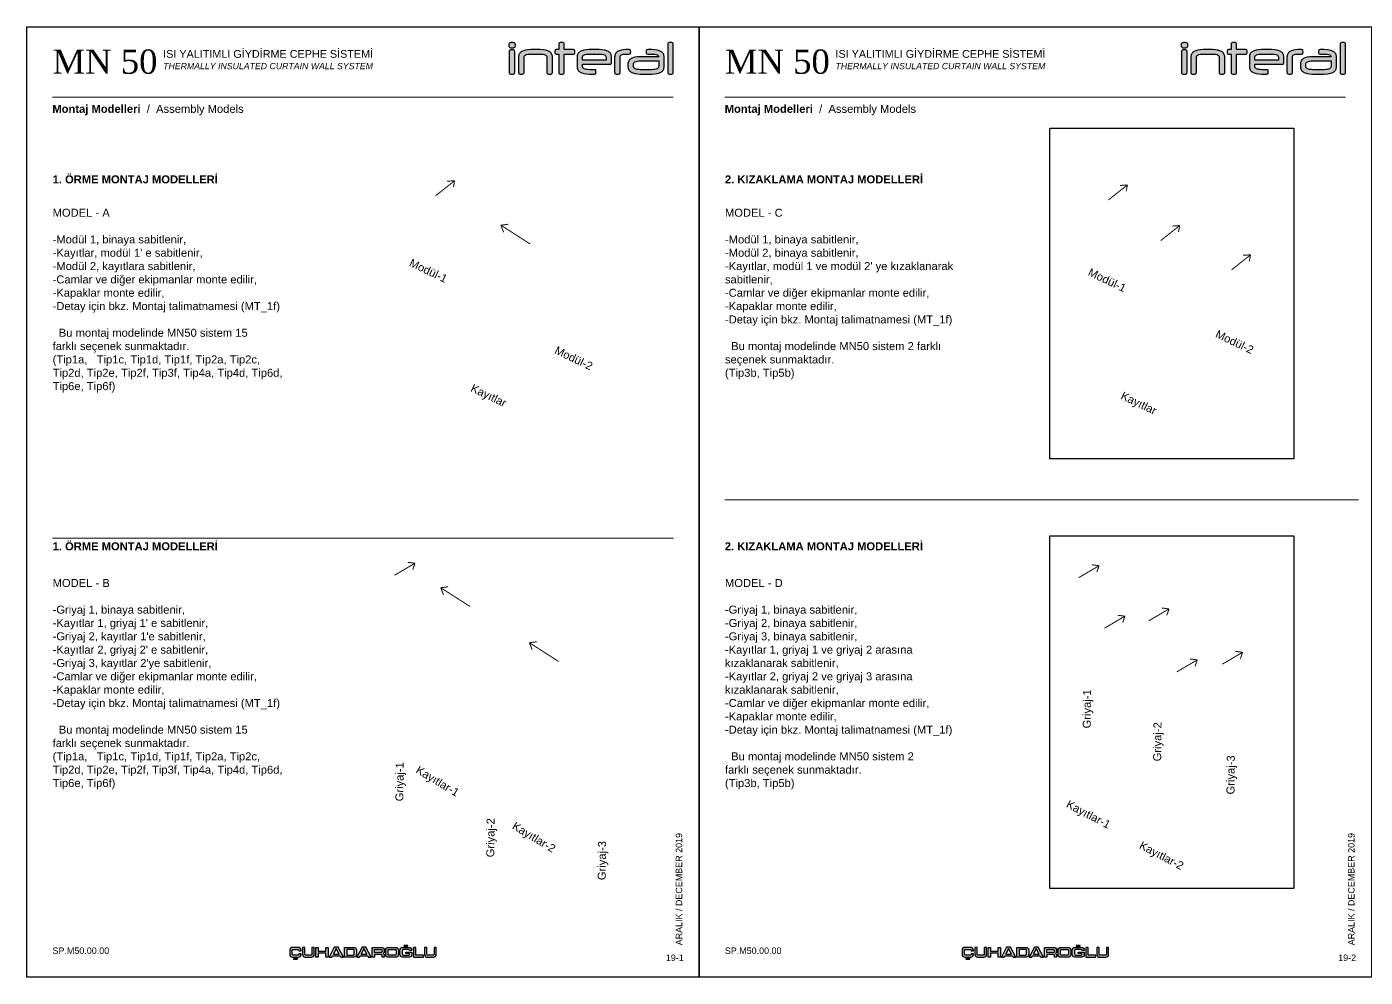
# Model space of a CAD drawing. Header units: millimetres. Extents: x 11916 to 12756, y 2720 to 3017.
# Drawn here: x 11916 to 12334, y 2720.1 to 3017.1 of the extents above; entities that cross this region are included whole.
import ezdxf

# ---------------------------------------------------------------- set-up
doc = ezdxf.new("R2010")
doc.units = ezdxf.units.MM
for name, color, linetype in [('ANTET', 7, 'Continuous'), ('PROFIL', 7, 'Continuous'), ('yazı_numara_k', 11, 'Continuous')]:
    doc.layers.add(name, color=color, linetype=linetype)

# ---------------------------------------------------------------- blocks, each defined once
blk = doc.blocks.new('İnteral Logo - 2D')
at = {"layer": 'PROFIL', "ltscale": 10}
h = blk.add_hatch(color=7, dxfattribs=at)
h.paths.add_polyline_path([(2732.47, 1117.8), (2732.47, 1124.16), (2732.45, 1124.34), (2732.41, 1124.48), (2732.35, 1124.6), (2732.25, 1124.67), (2731.98, 1124.76), (2731.61, 1124.79), (2731.23, 1124.76), (2730.97, 1124.67), (2730.87, 1124.6), (2730.81, 1124.48), (2730.77, 1124.34), (2730.76, 1124.16), (2730.76, 1117.8), (2730.77, 1117.62), (2730.81, 1117.48), (2730.87, 1117.36), (2730.97, 1117.29), (2731.23, 1117.2), (2731.61, 1117.17), (2731.98, 1117.2), (2732.25, 1117.29), (2732.35, 1117.36), (2732.41, 1117.48), (2732.45, 1117.62)])
h.paths.add_polyline_path([(2732.72, 1126.21), (2732.71, 1126.41), (2732.66, 1126.58), (2732.58, 1126.73), (2732.47, 1126.84), (2732.33, 1126.93), (2732.15, 1127), (2731.92, 1127.03), (2731.66, 1127.05), (2731.4, 1127.03), (2731.17, 1127), (2730.99, 1126.93), (2730.84, 1126.84), (2730.73, 1126.73), (2730.66, 1126.58), (2730.61, 1126.41), (2730.59, 1126.21), (2730.61, 1126.01), (2730.66, 1125.84), (2730.73, 1125.69), (2730.84, 1125.58), (2730.99, 1125.49), (2731.17, 1125.42), (2731.4, 1125.39), (2731.66, 1125.37), (2731.92, 1125.39), (2732.15, 1125.42), (2732.33, 1125.49), (2732.47, 1125.58), (2732.58, 1125.69), (2732.66, 1125.84), (2732.71, 1126.01)])
for points in [[(2743.86, 1123.73), (2743.7, 1123.92), (2743.51, 1124.09), (2743.28, 1124.25), (2743.03, 1124.39), (2742.75, 1124.51), (2742.09, 1124.69), (2741.32, 1124.8), (2740.42, 1124.84), (2737.48, 1124.84), (2736.59, 1124.8), (2735.81, 1124.69), (2735.16, 1124.51), (2734.87, 1124.39), (2734.62, 1124.25), (2734.4, 1124.09), (2734.2, 1123.92), (2734.04, 1123.73), (2733.91, 1123.52), (2733.8, 1123.29), (2733.73, 1123.04), (2733.68, 1122.77), (2733.67, 1122.49), (2733.67, 1117.8), (2733.68, 1117.62), (2733.72, 1117.48), (2733.79, 1117.36), (2733.88, 1117.29), (2734.14, 1117.2), (2734.52, 1117.17), (2734.89, 1117.2), (2735.16, 1117.29), (2735.26, 1117.36), (2735.33, 1117.48), (2735.37, 1117.62), (2735.38, 1117.8), (2735.38, 1122.74), (2735.76, 1123.13), (2736.33, 1123.38), (2737.01, 1123.46), (2737.54, 1123.47), (2740.74, 1123.47), (2741.57, 1123.38), (2742.29, 1123.07), (2742.52, 1122.63), (2742.52, 1117.8), (2742.54, 1117.62), (2742.58, 1117.48), (2742.64, 1117.36), (2742.73, 1117.29), (2743, 1117.2), (2743.37, 1117.17), (2743.75, 1117.2), (2744.02, 1117.29), (2744.11, 1117.36), (2744.18, 1117.48), (2744.22, 1117.62), (2744.24, 1117.8), (2744.24, 1122.49), (2744.22, 1122.77), (2744.18, 1123.04), (2744.1, 1123.29), (2744, 1123.52)], [(2751.25, 1123.85), (2751.27, 1124.15), (2751.25, 1124.44), (2751.18, 1124.66), (2751.13, 1124.74), (2751.04, 1124.79), (2750.79, 1124.84), (2747.94, 1124.84), (2747.94, 1126.41), (2747.93, 1126.59), (2747.89, 1126.74), (2747.82, 1126.85), (2747.73, 1126.92), (2747.46, 1127.02), (2747.08, 1127.05), (2746.7, 1127.02), (2746.44, 1126.92), (2746.35, 1126.85), (2746.28, 1126.74), (2746.24, 1126.59), (2746.23, 1126.41), (2746.23, 1124.84), (2745.46, 1124.84), (2745.21, 1124.79), (2745.12, 1124.74), (2745.06, 1124.66), (2745, 1124.44), (2744.98, 1124.15), (2745, 1123.85), (2745.06, 1123.64), (2745.12, 1123.57), (2745.21, 1123.52), (2745.46, 1123.47), (2746.23, 1123.47), (2746.23, 1117.8), (2746.24, 1117.62), (2746.28, 1117.48), (2746.35, 1117.36), (2746.44, 1117.29), (2746.7, 1117.2), (2747.08, 1117.17), (2747.46, 1117.2), (2747.73, 1117.29), (2747.82, 1117.36), (2747.89, 1117.48), (2747.93, 1117.62), (2747.94, 1117.8), (2747.94, 1123.47), (2750.79, 1123.47), (2751.04, 1123.52), (2751.13, 1123.57), (2751.18, 1123.64)], [(2768.61, 1123.64), (2768.68, 1123.85), (2768.7, 1124.15), (2768.68, 1124.44), (2768.61, 1124.66), (2768.55, 1124.74), (2768.47, 1124.79), (2768.21, 1124.84), (2767.16, 1124.84), (2766.36, 1124.8), (2765.67, 1124.69), (2765.07, 1124.51), (2764.81, 1124.39), (2764.57, 1124.26), (2764.36, 1124.1), (2764.18, 1123.93), (2764.02, 1123.74), (2763.9, 1123.53), (2763.8, 1123.3), (2763.73, 1123.05), (2763.69, 1122.79), (2763.67, 1122.5), (2763.67, 1117.8), (2763.69, 1117.62), (2763.72, 1117.48), (2763.79, 1117.36), (2763.88, 1117.29), (2764.15, 1117.2), (2764.52, 1117.17), (2764.9, 1117.2), (2765.17, 1117.29), (2765.26, 1117.36), (2765.33, 1117.48), (2765.37, 1117.62), (2765.38, 1117.8), (2765.38, 1122.78), (2765.67, 1123.17), (2766.13, 1123.39), (2766.7, 1123.46), (2767.16, 1123.47), (2768.21, 1123.47), (2768.47, 1123.52), (2768.55, 1123.57)]]:
    blk.add_hatch(color=7, dxfattribs=at).paths.add_polyline_path(points)
h = blk.add_hatch(color=7, dxfattribs=at)
h.paths.add_polyline_path([(2758.87, 1124.84), (2755.76, 1124.84), (2754.87, 1124.8), (2754.09, 1124.69), (2753.44, 1124.51), (2753.15, 1124.39), (2752.9, 1124.25), (2752.68, 1124.09), (2752.48, 1123.92), (2752.32, 1123.73), (2752.18, 1123.52), (2752.08, 1123.29), (2752.01, 1123.04), (2751.96, 1122.77), (2751.95, 1122.49), (2751.95, 1119.56), (2751.96, 1119.28), (2752.01, 1119.02), (2752.08, 1118.77), (2752.18, 1118.54), (2752.32, 1118.33), (2752.48, 1118.14), (2752.68, 1117.96), (2752.9, 1117.81), (2753.15, 1117.67), (2753.44, 1117.55), (2754.09, 1117.37), (2754.87, 1117.26), (2755.76, 1117.22), (2757.36, 1117.22), (2757.62, 1117.26), (2757.7, 1117.32), (2757.76, 1117.39), (2757.83, 1117.61), (2757.85, 1117.91), (2757.83, 1118.2), (2757.76, 1118.41), (2757.7, 1118.49), (2757.62, 1118.54), (2757.36, 1118.58), (2755.44, 1118.58), (2754.61, 1118.68), (2753.89, 1118.99), (2753.66, 1119.43), (2753.66, 1120.25), (2761.88, 1120.25), (2762.3, 1120.29), (2762.44, 1120.34), (2762.54, 1120.4), (2762.61, 1120.49), (2762.65, 1120.61), (2762.69, 1120.94), (2762.69, 1122.49), (2762.67, 1122.78), (2762.63, 1123.04), (2762.56, 1123.29), (2762.46, 1123.52), (2762.34, 1123.74), (2762.18, 1123.93), (2762, 1124.1), (2761.79, 1124.26), (2761.55, 1124.39), (2761.27, 1124.51), (2760.61, 1124.69), (2759.81, 1124.8)])
h.paths.add_polyline_path([(2760.98, 1121.59), (2760.98, 1122.49), (2760.95, 1122.71), (2760.85, 1122.91), (2760.69, 1123.08), (2760.47, 1123.22), (2760.18, 1123.33), (2759.81, 1123.41), (2759.35, 1123.46), (2758.82, 1123.47), (2755.81, 1123.47), (2755.29, 1123.46), (2754.84, 1123.4), (2754.46, 1123.31), (2754.17, 1123.19), (2753.95, 1123.04), (2753.79, 1122.87), (2753.69, 1122.69), (2753.66, 1122.49), (2753.66, 1121.59)], flags=16)
at = {"layer": 'PROFIL', "ltscale": 10, "true_color": 0xfed100}
h = blk.add_hatch(color=40, dxfattribs=at)
h.paths.add_polyline_path([(2779.15, 1119.56), (2779.15, 1122.49), (2779.13, 1122.77), (2779.09, 1123.04), (2779.01, 1123.29), (2778.91, 1123.52), (2778.78, 1123.73), (2778.61, 1123.92), (2778.42, 1124.09), (2778.19, 1124.25), (2777.94, 1124.39), (2777.66, 1124.51), (2777, 1124.69), (2776.23, 1124.8), (2775.33, 1124.84), (2774.01, 1124.84), (2773.76, 1124.79), (2773.67, 1124.74), (2773.61, 1124.67), (2773.54, 1124.45), (2773.51, 1124.15), (2773.54, 1123.85), (2773.61, 1123.64), (2773.67, 1123.57), (2773.76, 1123.52), (2774.01, 1123.47), (2775.66, 1123.47), (2776.49, 1123.4), (2777.21, 1123.16), (2777.52, 1122.62), (2771.67, 1122.62), (2770.77, 1122.59), (2770, 1122.48), (2769.34, 1122.29), (2769.06, 1122.18), (2768.81, 1122.04), (2768.58, 1121.88), (2768.39, 1121.71), (2768.22, 1121.52), (2768.09, 1121.31), (2767.99, 1121.08), (2767.91, 1120.83), (2767.87, 1120.56), (2767.85, 1120.28), (2767.85, 1119.56), (2767.87, 1119.28), (2767.91, 1119.02), (2767.99, 1118.77), (2768.09, 1118.54), (2768.22, 1118.33), (2768.39, 1118.14), (2768.58, 1117.96), (2768.81, 1117.81), (2769.06, 1117.67), (2769.34, 1117.55), (2770, 1117.37), (2770.77, 1117.26), (2771.67, 1117.22), (2775.33, 1117.22), (2776.23, 1117.26), (2777, 1117.37), (2777.66, 1117.55), (2777.94, 1117.67), (2778.19, 1117.81), (2778.42, 1117.96), (2778.61, 1118.14), (2778.78, 1118.33), (2778.91, 1118.54), (2779.01, 1118.77), (2779.09, 1119.02), (2779.13, 1119.28)])
h.paths.add_polyline_path([(2777.44, 1119.32), (2777.06, 1118.93), (2776.48, 1118.68), (2775.81, 1118.6), (2775.28, 1118.58), (2771.34, 1118.58), (2770.52, 1118.68), (2769.8, 1118.99), (2769.56, 1119.43), (2769.56, 1120.58), (2769.94, 1120.98), (2770.52, 1121.22), (2771.19, 1121.3), (2771.72, 1121.32), (2777.44, 1121.32)], flags=16)
blk.add_hatch(color=40, dxfattribs=at).paths.add_polyline_path([(2781.99, 1126.41), (2781.98, 1126.59), (2781.94, 1126.74), (2781.87, 1126.85), (2781.78, 1126.92), (2781.51, 1127.02), (2781.13, 1127.05), (2780.75, 1127.02), (2780.49, 1126.92), (2780.4, 1126.85), (2780.33, 1126.74), (2780.29, 1126.59), (2780.28, 1126.41), (2780.28, 1117.8), (2780.29, 1117.62), (2780.33, 1117.48), (2780.4, 1117.36), (2780.49, 1117.29), (2780.75, 1117.2), (2781.13, 1117.17), (2781.51, 1117.2), (2781.78, 1117.29), (2781.87, 1117.36), (2781.94, 1117.48), (2781.98, 1117.62), (2781.99, 1117.8)])
at = {"layer": 'PROFIL', "color": 7, "ltscale": 10}
for points in [[(2732.72, 1126.21), (2732.71, 1126.41), (2732.66, 1126.58), (2732.58, 1126.73), (2732.47, 1126.84), (2732.33, 1126.93), (2732.15, 1127), (2731.92, 1127.03), (2731.66, 1127.05), (2731.4, 1127.03), (2731.17, 1127), (2730.99, 1126.93), (2730.84, 1126.84), (2730.73, 1126.73), (2730.66, 1126.58), (2730.61, 1126.41), (2730.59, 1126.21), (2730.61, 1126.01), (2730.66, 1125.84), (2730.73, 1125.69), (2730.84, 1125.58), (2730.99, 1125.49), (2731.17, 1125.42), (2731.4, 1125.39), (2731.66, 1125.37), (2731.92, 1125.39), (2732.15, 1125.42), (2732.33, 1125.49), (2732.47, 1125.58), (2732.58, 1125.69), (2732.66, 1125.84), (2732.71, 1126.01)], [(2732.47, 1117.8), (2732.47, 1124.16), (2732.45, 1124.34), (2732.41, 1124.48), (2732.35, 1124.6), (2732.25, 1124.67), (2731.98, 1124.76), (2731.61, 1124.79), (2731.23, 1124.76), (2730.97, 1124.67), (2730.87, 1124.6), (2730.81, 1124.48), (2730.77, 1124.34), (2730.76, 1124.16), (2730.76, 1117.8), (2730.77, 1117.62), (2730.81, 1117.48), (2730.87, 1117.36), (2730.97, 1117.29), (2731.23, 1117.2), (2731.61, 1117.17), (2731.98, 1117.2), (2732.25, 1117.29), (2732.35, 1117.36), (2732.41, 1117.48), (2732.45, 1117.62)], [(2743.86, 1123.73), (2743.7, 1123.92), (2743.51, 1124.09), (2743.28, 1124.25), (2743.03, 1124.39), (2742.75, 1124.51), (2742.09, 1124.69), (2741.32, 1124.8), (2740.42, 1124.84), (2737.48, 1124.84), (2736.59, 1124.8), (2735.81, 1124.69), (2735.16, 1124.51), (2734.87, 1124.39), (2734.62, 1124.25), (2734.4, 1124.09), (2734.2, 1123.92), (2734.04, 1123.73), (2733.91, 1123.52), (2733.8, 1123.29), (2733.73, 1123.04), (2733.68, 1122.77), (2733.67, 1122.49), (2733.67, 1117.8), (2733.68, 1117.62), (2733.72, 1117.48), (2733.79, 1117.36), (2733.88, 1117.29), (2734.14, 1117.2), (2734.52, 1117.17), (2734.89, 1117.2), (2735.16, 1117.29), (2735.26, 1117.36), (2735.33, 1117.48), (2735.37, 1117.62), (2735.38, 1117.8), (2735.38, 1122.49), (2735.41, 1122.69), (2735.51, 1122.87), (2735.67, 1123.04), (2735.89, 1123.19), (2736.19, 1123.31), (2736.56, 1123.4), (2737.01, 1123.46), (2737.54, 1123.47), (2740.37, 1123.47), (2740.89, 1123.46), (2741.34, 1123.4), (2741.72, 1123.31), (2742.01, 1123.19), (2742.24, 1123.04), (2742.4, 1122.87), (2742.49, 1122.69), (2742.52, 1122.49), (2742.52, 1117.8), (2742.54, 1117.62), (2742.58, 1117.48), (2742.64, 1117.36), (2742.73, 1117.29), (2743, 1117.2), (2743.37, 1117.17), (2743.75, 1117.2), (2744.02, 1117.29), (2744.11, 1117.36), (2744.18, 1117.48), (2744.22, 1117.62), (2744.24, 1117.8), (2744.24, 1122.49), (2744.22, 1122.77), (2744.18, 1123.04), (2744.1, 1123.29), (2744, 1123.52)], [(2751.25, 1123.85), (2751.27, 1124.15), (2751.25, 1124.44), (2751.18, 1124.66), (2751.13, 1124.74), (2751.04, 1124.79), (2750.79, 1124.84), (2747.94, 1124.84), (2747.94, 1126.41), (2747.93, 1126.59), (2747.89, 1126.74), (2747.82, 1126.85), (2747.73, 1126.92), (2747.46, 1127.02), (2747.08, 1127.05), (2746.7, 1127.02), (2746.44, 1126.92), (2746.35, 1126.85), (2746.28, 1126.74), (2746.24, 1126.59), (2746.23, 1126.41), (2746.23, 1124.84), (2745.46, 1124.84), (2745.21, 1124.79), (2745.12, 1124.74), (2745.06, 1124.66), (2745, 1124.44), (2744.98, 1124.15), (2745, 1123.85), (2745.06, 1123.64), (2745.12, 1123.57), (2745.21, 1123.52), (2745.46, 1123.47), (2746.23, 1123.47), (2746.23, 1117.8), (2746.24, 1117.62), (2746.28, 1117.48), (2746.35, 1117.36), (2746.44, 1117.29), (2746.7, 1117.2), (2747.08, 1117.17), (2747.46, 1117.2), (2747.73, 1117.29), (2747.82, 1117.36), (2747.89, 1117.48), (2747.93, 1117.62), (2747.94, 1117.8), (2747.94, 1123.47), (2750.79, 1123.47), (2751.04, 1123.52), (2751.13, 1123.57), (2751.18, 1123.64)], [(2762, 1124.1), (2761.79, 1124.26), (2761.55, 1124.39), (2761.27, 1124.51), (2760.61, 1124.69), (2759.81, 1124.8), (2758.87, 1124.84), (2755.76, 1124.84), (2754.87, 1124.8), (2754.09, 1124.69), (2753.44, 1124.51), (2753.15, 1124.39), (2752.9, 1124.25), (2752.68, 1124.09), (2752.48, 1123.92), (2752.32, 1123.73), (2752.18, 1123.52), (2752.08, 1123.29), (2752.01, 1123.04), (2751.96, 1122.77), (2751.95, 1122.49), (2751.95, 1119.56), (2751.96, 1119.28), (2752.01, 1119.02), (2752.08, 1118.77), (2752.18, 1118.54), (2752.32, 1118.33), (2752.48, 1118.14), (2752.68, 1117.96), (2752.9, 1117.81), (2753.15, 1117.67), (2753.44, 1117.55), (2754.09, 1117.37), (2754.87, 1117.26), (2755.76, 1117.22), (2757.36, 1117.22), (2757.62, 1117.26), (2757.7, 1117.32), (2757.76, 1117.39), (2757.83, 1117.61), (2757.85, 1117.91), (2757.83, 1118.2), (2757.76, 1118.41), (2757.7, 1118.49), (2757.62, 1118.54), (2757.36, 1118.58), (2755.81, 1118.58), (2755.29, 1118.6), (2754.84, 1118.65), (2754.46, 1118.74), (2754.17, 1118.87), (2753.95, 1119.02), (2753.79, 1119.19), (2753.69, 1119.37), (2753.66, 1119.56), (2753.66, 1120.25), (2761.88, 1120.25), (2762.3, 1120.29), (2762.44, 1120.34), (2762.54, 1120.4), (2762.61, 1120.49), (2762.65, 1120.61), (2762.69, 1120.94), (2762.69, 1122.49), (2762.67, 1122.78), (2762.63, 1123.04), (2762.56, 1123.29), (2762.46, 1123.52), (2762.34, 1123.74), (2762.18, 1123.93)], [(2768.68, 1123.85), (2768.7, 1124.15), (2768.68, 1124.44), (2768.61, 1124.66), (2768.55, 1124.74), (2768.47, 1124.79), (2768.21, 1124.84), (2767.16, 1124.84), (2766.36, 1124.8), (2765.67, 1124.69), (2765.07, 1124.51), (2764.81, 1124.39), (2764.57, 1124.26), (2764.36, 1124.1), (2764.18, 1123.93), (2764.02, 1123.74), (2763.9, 1123.53), (2763.8, 1123.3), (2763.73, 1123.05), (2763.69, 1122.79), (2763.67, 1122.5), (2763.67, 1117.8), (2763.69, 1117.62), (2763.72, 1117.48), (2763.79, 1117.36), (2763.88, 1117.29), (2764.15, 1117.2), (2764.52, 1117.17), (2764.9, 1117.2), (2765.17, 1117.29), (2765.26, 1117.36), (2765.33, 1117.48), (2765.37, 1117.62), (2765.38, 1117.8), (2765.38, 1122.5), (2765.41, 1122.72), (2765.48, 1122.91), (2765.6, 1123.08), (2765.78, 1123.22), (2766.01, 1123.33), (2766.32, 1123.41), (2766.7, 1123.46), (2767.16, 1123.47), (2768.21, 1123.47), (2768.47, 1123.52), (2768.55, 1123.57), (2768.61, 1123.64)], [(2753.66, 1121.59), (2753.66, 1122.49), (2753.69, 1122.69), (2753.79, 1122.87), (2753.95, 1123.04), (2754.17, 1123.19), (2754.46, 1123.31), (2754.84, 1123.4), (2755.29, 1123.46), (2755.81, 1123.47), (2758.82, 1123.47), (2759.35, 1123.46), (2759.81, 1123.41), (2760.18, 1123.33), (2760.47, 1123.22), (2760.69, 1123.08), (2760.85, 1122.91), (2760.95, 1122.71), (2760.98, 1122.49), (2760.98, 1121.59)]]:
    blk.add_lwpolyline(points, close=True, dxfattribs=at)
at = {"layer": 'PROFIL', "color": 40, "ltscale": 10, "true_color": 0xfed100}
for points in [[(2779.15, 1119.56), (2779.15, 1122.49), (2779.13, 1122.77), (2779.09, 1123.04), (2779.01, 1123.29), (2778.91, 1123.52), (2778.78, 1123.73), (2778.61, 1123.92), (2778.42, 1124.09), (2778.19, 1124.25), (2777.94, 1124.39), (2777.66, 1124.51), (2777, 1124.69), (2776.23, 1124.8), (2775.33, 1124.84), (2774.01, 1124.84), (2773.76, 1124.79), (2773.67, 1124.74), (2773.61, 1124.67), (2773.54, 1124.45), (2773.51, 1124.15), (2773.54, 1123.85), (2773.61, 1123.64), (2773.67, 1123.57), (2773.76, 1123.52), (2774.01, 1123.47), (2775.28, 1123.47), (2775.81, 1123.46), (2776.27, 1123.42), (2776.64, 1123.35), (2776.93, 1123.25), (2777.15, 1123.13), (2777.31, 1122.99), (2777.4, 1122.82), (2777.44, 1122.64), (2777.44, 1122.62), (2771.67, 1122.62), (2770.77, 1122.59), (2770, 1122.48), (2769.34, 1122.29), (2769.06, 1122.18), (2768.81, 1122.04), (2768.58, 1121.88), (2768.39, 1121.71), (2768.22, 1121.52), (2768.09, 1121.31), (2767.99, 1121.08), (2767.91, 1120.83), (2767.87, 1120.56), (2767.85, 1120.28), (2767.85, 1119.56), (2767.87, 1119.28), (2767.91, 1119.02), (2767.99, 1118.77), (2768.09, 1118.54), (2768.22, 1118.33), (2768.39, 1118.14), (2768.58, 1117.96), (2768.81, 1117.81), (2769.06, 1117.67), (2769.34, 1117.55), (2770, 1117.37), (2770.77, 1117.26), (2771.67, 1117.22), (2775.33, 1117.22), (2776.23, 1117.26), (2777, 1117.37), (2777.66, 1117.55), (2777.94, 1117.67), (2778.19, 1117.81), (2778.42, 1117.96), (2778.61, 1118.14), (2778.78, 1118.33), (2778.91, 1118.54), (2779.01, 1118.77), (2779.09, 1119.02), (2779.13, 1119.28)], [(2781.99, 1117.8), (2781.99, 1126.41), (2781.98, 1126.59), (2781.94, 1126.74), (2781.87, 1126.85), (2781.78, 1126.92), (2781.51, 1127.02), (2781.13, 1127.05), (2780.75, 1127.02), (2780.49, 1126.92), (2780.4, 1126.85), (2780.33, 1126.74), (2780.29, 1126.59), (2780.28, 1126.41), (2780.28, 1117.8), (2780.29, 1117.62), (2780.33, 1117.48), (2780.4, 1117.36), (2780.49, 1117.29), (2780.75, 1117.2), (2781.13, 1117.17), (2781.51, 1117.2), (2781.78, 1117.29), (2781.87, 1117.36), (2781.94, 1117.48), (2781.98, 1117.62)], [(2769.56, 1119.56), (2769.56, 1120.33), (2769.6, 1120.53), (2769.69, 1120.72), (2769.85, 1120.88), (2770.08, 1121.03), (2770.37, 1121.16), (2770.74, 1121.25), (2771.19, 1121.3), (2771.72, 1121.32), (2777.44, 1121.32), (2777.44, 1119.56), (2777.4, 1119.37), (2777.31, 1119.19), (2777.15, 1119.02), (2776.92, 1118.87), (2776.63, 1118.74), (2776.26, 1118.65), (2775.81, 1118.6), (2775.28, 1118.58), (2771.72, 1118.58), (2771.19, 1118.6), (2770.74, 1118.65), (2770.37, 1118.74), (2770.08, 1118.87), (2769.85, 1119.02), (2769.69, 1119.19), (2769.6, 1119.37)]]:
    blk.add_lwpolyline(points, close=True, dxfattribs=at)
blk = doc.blocks.new('ÇUHADAROĞLU')
at = {"layer": 'ANTET'}
h = blk.add_hatch(color=7, dxfattribs=at)
h.paths.add_polyline_path([(159.1, 19.64, -0.414214), (159.42, 19.96), (160.84, 19.96, -0.414214), (161.16, 19.64), (161.16, 19.54), (161.9, 19.54), (161.9, 19.73, 0.414214), (161.05, 20.59), (159.21, 20.59, 0.414214), (158.36, 19.73), (158.36, 18.36, 0.414214), (159.21, 17.51), (161.05, 17.51, 0.414214), (161.9, 18.36), (161.9, 18.55), (161.16, 18.55), (161.16, 18.46, -0.414214), (160.84, 18.13), (159.42, 18.13, -0.414214), (159.1, 18.46)])
h.paths.add_polyline_path([(159.48, 17.12), (159.48, 16.9), (160.78, 16.9), (160.78, 17.12)])
h.paths.add_polyline_path([(165.15, 17.51, 0.414214), (166, 18.36), (166, 20.59), (165.29, 20.59), (165.29, 18.39, -0.414214), (165.03, 18.13), (163.32, 18.13, -0.414214), (163.06, 18.39), (163.06, 20.59), (162.35, 20.59), (162.35, 18.36, 0.414214), (163.2, 17.51)])
h.paths.add_polyline_path([(167.19, 18.73), (169.58, 18.73), (169.58, 17.51), (170.32, 17.51), (170.32, 20.59), (169.58, 20.59), (169.58, 19.36), (167.19, 19.36), (167.19, 20.59), (166.45, 20.59), (166.45, 17.51), (167.19, 17.51)])
h.paths.add_polyline_path([(170.66, 17.51), (171.46, 17.51), (171.69, 17.95), (174.05, 17.95), (174.29, 17.51), (175.09, 17.51), (173.48, 20.6), (172.27, 20.6)])
h.paths.add_polyline_path([(171.97, 18.49), (172.87, 20.23), (173.78, 18.49)], flags=16)
h.paths.add_polyline_path([(175.43, 17.51), (178.34, 17.51, 0.414214), (179.19, 18.36), (179.19, 19.73, 0.414214), (178.34, 20.59), (175.43, 20.59)])
h.paths.add_polyline_path([(176.14, 19.96), (178.15, 19.96, -0.414214), (178.47, 19.64), (178.47, 18.46, -0.414214), (178.15, 18.13), (176.14, 18.13)], flags=16)
h.paths.add_polyline_path([(180.34, 17.95), (182.7, 17.95), (182.94, 17.51), (183.74, 17.51), (182.13, 20.6), (180.92, 20.6), (179.31, 17.51), (180.11, 17.51)])
h.paths.add_polyline_path([(180.62, 18.49), (181.52, 20.23), (182.43, 18.49)], flags=16)
h.paths.add_polyline_path([(184.84, 18.34), (186.84, 18.34, -0.414214), (187.17, 18.02), (187.17, 17.51), (187.88, 17.51), (187.88, 18.21, 0.203358), (187.78, 18.44, 0.098259), (187.5, 18.62), (187.5, 18.7, 0.058399), (187.74, 18.83, 0.246853), (187.88, 19.09), (187.88, 19.73, 0.414214), (187.03, 20.59), (184.13, 20.59), (184.13, 17.51), (184.84, 17.51)])
h.paths.add_polyline_path([(184.84, 18.99), (184.84, 19.96), (186.82, 19.96, -0.414214), (187.17, 19.61), (187.17, 19.31, -0.414214), (186.84, 18.99)], flags=16)
h.paths.add_polyline_path([(191.45, 17.51, 0.414214), (192.31, 18.36), (192.31, 19.73, 0.414214), (191.45, 20.59), (189.19, 20.59, 0.414214), (188.33, 19.73), (188.33, 18.36, 0.414214), (189.19, 17.51)])
h.paths.add_polyline_path([(189.37, 18.13, -0.414214), (189.05, 18.46), (189.05, 19.64, -0.414214), (189.37, 19.96), (191.27, 19.96, -0.414214), (191.59, 19.64), (191.59, 18.46, -0.414214), (191.27, 18.13)], flags=16)
h.paths.add_polyline_path([(193.61, 17.51), (195.66, 17.51, 0.414214), (196.51, 18.36), (196.51, 19.11), (194.59, 19.11), (194.59, 18.7), (195.78, 18.7), (195.78, 18.54, -0.414214), (195.37, 18.13), (193.9, 18.13, -0.414214), (193.49, 18.54), (193.49, 19.55, -0.414214), (193.9, 19.96), (195.37, 19.96, -0.407741), (195.78, 19.56), (196.51, 19.56), (196.51, 19.73, 0.414214), (195.66, 20.59), (193.61, 20.59, 0.414214), (192.76, 19.73), (192.76, 18.36, 0.414214)])
h.paths.add_polyline_path([(195.28, 20.97), (195.28, 21.19), (193.99, 21.19), (193.99, 20.97)])
h.paths.add_polyline_path([(200.14, 17.51), (200.14, 18.13), (197.76, 18.13), (197.76, 20.59), (196.97, 20.59), (196.97, 17.51)])
h.paths.add_polyline_path([(201.2, 18.39), (201.2, 20.59), (200.48, 20.59), (200.48, 18.36, 0.414214), (201.34, 17.51), (203.28, 17.51, 0.414214), (204.13, 18.36), (204.13, 20.59), (203.42, 20.59), (203.42, 18.39, -0.414214), (203.16, 18.13), (201.46, 18.13, -0.414214)])
h = blk.add_hatch(color=7, dxfattribs=at)
h.paths.add_polyline_path([(159.1, 19.64, -0.414214), (159.42, 19.96), (160.84, 19.96, -0.414214), (161.16, 19.64), (161.16, 19.54), (161.9, 19.54), (161.9, 19.73, 0.414214), (161.05, 20.59), (159.21, 20.59, 0.414214), (158.36, 19.73), (158.36, 18.36, 0.414214), (159.21, 17.51), (161.05, 17.51, 0.414214), (161.9, 18.36), (161.9, 18.55), (161.16, 18.55), (161.16, 18.46, -0.414214), (160.84, 18.13), (159.42, 18.13, -0.414214), (159.1, 18.46)])
h.paths.add_polyline_path([(159.48, 17.12), (159.48, 16.9), (160.78, 16.9), (160.78, 17.12)])
h.paths.add_polyline_path([(165.15, 17.51, 0.414214), (166, 18.36), (166, 20.59), (165.29, 20.59), (165.29, 18.39, -0.414214), (165.03, 18.13), (163.32, 18.13, -0.414214), (163.06, 18.39), (163.06, 20.59), (162.35, 20.59), (162.35, 18.36, 0.414214), (163.2, 17.51)])
h.paths.add_polyline_path([(167.19, 18.73), (169.58, 18.73), (169.58, 17.51), (170.32, 17.51), (170.32, 20.59), (169.58, 20.59), (169.58, 19.36), (167.19, 19.36), (167.19, 20.59), (166.45, 20.59), (166.45, 17.51), (167.19, 17.51)])
h.paths.add_polyline_path([(170.66, 17.51), (171.46, 17.51), (171.69, 17.95), (174.05, 17.95), (174.29, 17.51), (175.09, 17.51), (173.48, 20.6), (172.27, 20.6)])
h.paths.add_polyline_path([(171.97, 18.49), (172.87, 20.23), (173.78, 18.49)], flags=16)
h.paths.add_polyline_path([(175.43, 17.51), (178.34, 17.51, 0.414214), (179.19, 18.36), (179.19, 19.73, 0.414214), (178.34, 20.59), (175.43, 20.59)])
h.paths.add_polyline_path([(176.14, 19.96), (178.15, 19.96, -0.414214), (178.47, 19.64), (178.47, 18.46, -0.414214), (178.15, 18.13), (176.14, 18.13)], flags=16)
h.paths.add_polyline_path([(180.34, 17.95), (182.7, 17.95), (182.94, 17.51), (183.74, 17.51), (182.13, 20.6), (180.92, 20.6), (179.31, 17.51), (180.11, 17.51)])
h.paths.add_polyline_path([(180.62, 18.49), (181.52, 20.23), (182.43, 18.49)], flags=16)
h.paths.add_polyline_path([(184.84, 18.34), (186.84, 18.34, -0.414214), (187.17, 18.02), (187.17, 17.51), (187.88, 17.51), (187.88, 18.21, 0.203358), (187.78, 18.44, 0.098259), (187.5, 18.62), (187.5, 18.7, 0.058399), (187.74, 18.83, 0.246853), (187.88, 19.09), (187.88, 19.73, 0.414214), (187.03, 20.59), (184.13, 20.59), (184.13, 17.51), (184.84, 17.51)])
h.paths.add_polyline_path([(184.84, 18.99), (184.84, 19.96), (186.82, 19.96, -0.414214), (187.17, 19.61), (187.17, 19.31, -0.414214), (186.84, 18.99)], flags=16)
h.paths.add_polyline_path([(191.45, 17.51, 0.414214), (192.31, 18.36), (192.31, 19.73, 0.414214), (191.45, 20.59), (189.19, 20.59, 0.414214), (188.33, 19.73), (188.33, 18.36, 0.414214), (189.19, 17.51)])
h.paths.add_polyline_path([(189.37, 18.13, -0.414214), (189.05, 18.46), (189.05, 19.64, -0.414214), (189.37, 19.96), (191.27, 19.96, -0.414214), (191.59, 19.64), (191.59, 18.46, -0.414214), (191.27, 18.13)], flags=16)
h.paths.add_polyline_path([(193.61, 17.51), (195.66, 17.51, 0.414214), (196.51, 18.36), (196.51, 19.11), (194.59, 19.11), (194.59, 18.7), (195.78, 18.7), (195.78, 18.54, -0.414214), (195.37, 18.13), (193.9, 18.13, -0.414214), (193.49, 18.54), (193.49, 19.55, -0.414214), (193.9, 19.96), (195.37, 19.96, -0.407741), (195.78, 19.56), (196.51, 19.56), (196.51, 19.73, 0.414214), (195.66, 20.59), (193.61, 20.59, 0.414214), (192.76, 19.73), (192.76, 18.36, 0.414214)])
h.paths.add_polyline_path([(195.28, 20.97), (195.28, 21.19), (193.99, 21.19), (193.99, 20.97)])
h.paths.add_polyline_path([(200.14, 17.51), (200.14, 18.13), (197.76, 18.13), (197.76, 20.59), (196.97, 20.59), (196.97, 17.51)])
h.paths.add_polyline_path([(201.2, 18.39), (201.2, 20.59), (200.48, 20.59), (200.48, 18.36, 0.414214), (201.34, 17.51), (203.28, 17.51, 0.414214), (204.13, 18.36), (204.13, 20.59), (203.42, 20.59), (203.42, 18.39, -0.414214), (203.16, 18.13), (201.46, 18.13, -0.414214)])
at = {"layer": 'ANTET', "color": 7}
for points in [[(193.99, 21.19), (193.99, 20.97), (195.28, 20.97), (195.28, 21.19)], [(193.99, 21.19), (193.99, 20.97), (195.28, 20.97), (195.28, 21.19)], [(159.48, 17.12), (159.48, 16.9), (160.78, 16.9), (160.78, 17.12)], [(159.48, 17.12), (159.48, 16.9), (160.78, 16.9), (160.78, 17.12)], [(167.19, 20.59), (167.19, 19.36), (169.58, 19.36), (169.58, 20.59), (170.32, 20.59), (170.32, 17.51), (169.58, 17.51), (169.58, 18.73), (167.19, 18.73), (167.19, 17.51), (166.45, 17.51), (166.45, 20.59)], [(167.19, 20.59), (167.19, 19.36), (169.58, 19.36), (169.58, 20.59), (170.32, 20.59), (170.32, 17.51), (169.58, 17.51), (169.58, 18.73), (167.19, 18.73), (167.19, 17.51), (166.45, 17.51), (166.45, 20.59)], [(171.46, 17.51), (171.69, 17.95), (174.05, 17.95), (174.29, 17.51), (175.09, 17.51), (173.48, 20.6), (172.27, 20.6), (170.66, 17.51)], [(171.46, 17.51), (171.69, 17.95), (174.05, 17.95), (174.29, 17.51), (175.09, 17.51), (173.48, 20.6), (172.27, 20.6), (170.66, 17.51)], [(171.97, 18.49), (173.78, 18.49), (172.87, 20.23)], [(171.97, 18.49), (173.78, 18.49), (172.87, 20.23)], [(180.11, 17.51), (180.34, 17.95), (182.7, 17.95), (182.94, 17.51), (183.74, 17.51), (182.13, 20.6), (180.92, 20.6), (179.31, 17.51)], [(180.11, 17.51), (180.34, 17.95), (182.7, 17.95), (182.94, 17.51), (183.74, 17.51), (182.13, 20.6), (180.92, 20.6), (179.31, 17.51)], [(180.62, 18.49), (182.43, 18.49), (181.52, 20.23)], [(180.62, 18.49), (182.43, 18.49), (181.52, 20.23)], [(196.97, 20.59), (196.97, 17.51), (200.14, 17.51), (200.14, 18.13), (197.76, 18.13), (197.76, 20.59)], [(196.97, 20.59), (196.97, 17.51), (200.14, 17.51), (200.14, 18.13), (197.76, 18.13), (197.76, 20.59)]]:
    blk.add_lwpolyline(points, close=True, dxfattribs=at)
for points in [[(159.42, 18.13, -0.414214), (159.1, 18.46), (159.1, 19.64, -0.414214), (159.42, 19.96), (160.84, 19.96, -0.414214), (161.16, 19.64), (161.16, 19.54), (161.9, 19.54), (161.9, 19.73, 0.414214), (161.05, 20.59), (159.21, 20.59, 0.414214), (158.36, 19.73), (158.36, 18.36, 0.414214), (159.21, 17.51), (161.05, 17.51, 0.414214), (161.9, 18.36), (161.9, 18.55), (161.16, 18.55), (161.16, 18.46, -0.414214), (160.84, 18.13)], [(159.42, 18.13, -0.414214), (159.1, 18.46), (159.1, 19.64, -0.414214), (159.42, 19.96), (160.84, 19.96, -0.414214), (161.16, 19.64), (161.16, 19.54), (161.9, 19.54), (161.9, 19.73, 0.414214), (161.05, 20.59), (159.21, 20.59, 0.414214), (158.36, 19.73), (158.36, 18.36, 0.414214), (159.21, 17.51), (161.05, 17.51, 0.414214), (161.9, 18.36), (161.9, 18.55), (161.16, 18.55), (161.16, 18.46, -0.414214), (160.84, 18.13)], [(165.03, 18.13), (163.32, 18.13, -0.414214), (163.06, 18.39), (163.06, 20.59), (162.35, 20.59), (162.35, 18.36, 0.414214), (163.2, 17.51), (165.15, 17.51, 0.414214), (166, 18.36), (166, 20.59), (165.29, 20.59), (165.29, 18.39, -0.414214)], [(165.03, 18.13), (163.32, 18.13, -0.414214), (163.06, 18.39), (163.06, 20.59), (162.35, 20.59), (162.35, 18.36, 0.414214), (163.2, 17.51), (165.15, 17.51, 0.414214), (166, 18.36), (166, 20.59), (165.29, 20.59), (165.29, 18.39, -0.414214)], [(175.43, 17.51), (175.43, 20.59), (178.34, 20.59, -0.414214), (179.19, 19.73), (179.19, 18.36, -0.414214), (178.34, 17.51)], [(175.43, 17.51), (175.43, 20.59), (178.34, 20.59, -0.414214), (179.19, 19.73), (179.19, 18.36, -0.414214), (178.34, 17.51)], [(178.47, 19.64, 0.414214), (178.15, 19.96), (176.14, 19.96), (176.14, 18.13), (178.15, 18.13, 0.414214), (178.47, 18.46)], [(178.47, 19.64, 0.414214), (178.15, 19.96), (176.14, 19.96), (176.14, 18.13), (178.15, 18.13, 0.414214), (178.47, 18.46)], [(187.88, 18.21), (187.88, 17.51), (187.17, 17.51), (187.17, 18.02, 0.414214), (186.84, 18.34), (184.84, 18.34), (184.84, 17.51), (184.13, 17.51), (184.13, 20.59), (187.03, 20.59, -0.414214), (187.88, 19.73), (187.88, 19.09, -0.246853), (187.74, 18.83, -0.058399), (187.5, 18.7), (187.5, 18.62, -0.098259), (187.78, 18.44, -0.203358)], [(187.88, 18.21), (187.88, 17.51), (187.17, 17.51), (187.17, 18.02, 0.414214), (186.84, 18.34), (184.84, 18.34), (184.84, 17.51), (184.13, 17.51), (184.13, 20.59), (187.03, 20.59, -0.414214), (187.88, 19.73), (187.88, 19.09, -0.246853), (187.74, 18.83, -0.058399), (187.5, 18.7), (187.5, 18.62, -0.098259), (187.78, 18.44, -0.203358)], [(186.82, 19.96, -0.414214), (187.17, 19.61), (187.17, 19.31, -0.414214), (186.84, 18.99), (184.84, 18.99), (184.84, 19.96)], [(186.82, 19.96, -0.414214), (187.17, 19.61), (187.17, 19.31, -0.414214), (186.84, 18.99), (184.84, 18.99), (184.84, 19.96)], [(191.45, 17.51), (189.19, 17.51, -0.414214), (188.33, 18.36), (188.33, 19.73, -0.414214), (189.19, 20.59), (191.45, 20.59, -0.414214), (192.31, 19.73), (192.31, 18.36, -0.414214)], [(191.45, 17.51), (189.19, 17.51, -0.414214), (188.33, 18.36), (188.33, 19.73, -0.414214), (189.19, 20.59), (191.45, 20.59, -0.414214), (192.31, 19.73), (192.31, 18.36, -0.414214)], [(191.59, 19.64), (191.59, 18.46, -0.414214), (191.27, 18.13), (189.37, 18.13, -0.414214), (189.05, 18.46), (189.05, 19.64, -0.414214), (189.37, 19.96), (191.27, 19.96, -0.414214)], [(191.59, 19.64), (191.59, 18.46, -0.414214), (191.27, 18.13), (189.37, 18.13, -0.414214), (189.05, 18.46), (189.05, 19.64, -0.414214), (189.37, 19.96), (191.27, 19.96, -0.414214)], [(195.78, 18.54), (195.78, 18.7), (194.59, 18.7), (194.59, 19.11), (196.51, 19.11), (196.51, 18.36, -0.414214), (195.66, 17.51), (193.61, 17.51, -0.414214), (192.76, 18.36), (192.76, 19.73, -0.414214), (193.61, 20.59), (195.66, 20.59, -0.414214), (196.51, 19.73), (196.51, 19.56), (195.78, 19.56, 0.407741), (195.37, 19.96), (193.9, 19.96, 0.414214), (193.49, 19.55), (193.49, 18.54, 0.414214), (193.9, 18.13), (195.37, 18.13, 0.414214)], [(195.78, 18.54), (195.78, 18.7), (194.59, 18.7), (194.59, 19.11), (196.51, 19.11), (196.51, 18.36, -0.414214), (195.66, 17.51), (193.61, 17.51, -0.414214), (192.76, 18.36), (192.76, 19.73, -0.414214), (193.61, 20.59), (195.66, 20.59, -0.414214), (196.51, 19.73), (196.51, 19.56), (195.78, 19.56, 0.407741), (195.37, 19.96), (193.9, 19.96, 0.414214), (193.49, 19.55), (193.49, 18.54, 0.414214), (193.9, 18.13), (195.37, 18.13, 0.414214)], [(201.34, 17.51), (203.28, 17.51, 0.414214), (204.13, 18.36), (204.13, 20.59), (203.42, 20.59), (203.42, 18.39, -0.414214), (203.16, 18.13), (201.46, 18.13, -0.414214), (201.2, 18.39), (201.2, 20.59), (200.48, 20.59), (200.48, 18.36, 0.414214)], [(201.34, 17.51), (203.28, 17.51, 0.414214), (204.13, 18.36), (204.13, 20.59), (203.42, 20.59), (203.42, 18.39, -0.414214), (203.16, 18.13), (201.46, 18.13, -0.414214), (201.2, 18.39), (201.2, 20.59), (200.48, 20.59), (200.48, 18.36, 0.414214)]]:
    blk.add_lwpolyline(points, format="xyb", close=True, dxfattribs=at)
blk = doc.blocks.new('SP.KTGR.1A')
at = {"insert": (-248.38, 1804.14), "char_height": 2, "width": 54.4479, "attachment_point": 1}
blk.add_mtext('{\\fArial Unicode MS|b0|i0|c0|p34;\\C7;SP.M50.00.00}', dxfattribs=at)
blk = doc.blocks.new('MN50.S.1')
at = {"color": 252}
blk.add_lwpolyline([(9907.25, 888.56), (9907.25, 1185.56), (10117.25, 1185.56), (10117.25, 888.56)], close=True, dxfattribs=at)
at = {"const_width": 0.3}
blk.add_lwpolyline([(9915.28, 1163.6), (10109.25, 1163.6)], dxfattribs=at)
for name, p in [('SP.KTGR.1A', (10163.66, -906.28)), ('ÇUHADAROĞLU', (9831.04, 877.31))]:
    blk.add_blockref(name, p)
at = {"layer": 'yazı_numara_k', "color": 140}
blk.add_blockref('İnteral Logo - 2D', (7327.19, 53.57), dxfattribs=at)
at = {"color": 7, "insert": (9915.28, 1178.45), "char_height": 7.5867, "attachment_point": 1}
blk.add_mtext('{\\fTimes New Roman|b0|i0|c162|p34;MN 50 }', dxfattribs=at)
at = {"layer": 'yazı_numara_k', "color": 0, "insert": (9949.85, 1178.28), "char_height": 2.414, "attachment_point": 1}
blk.add_mtext('{\\fArial|b0|i0|c238|p34;ISI YALITIMLI GİYDİRME CEPHE SİSTEMİ\\P\\fArial|b0|i1|c238|p34;\\H0.809524x;THERMALLY INSULATED CURTAIN WALL SYSTEM}', dxfattribs=at)

msp = doc.modelspace()

# ---------------------------------------------------------------- linework, layer by layer
at = {"color": 1, "const_width": 0.3}
for points in [[(12043.662, 2964.32), (12049.605, 2969.029)], [(12047.255, 2968.864), (12049.605, 2969.029)], [(12049.223, 2967.038), (12049.605, 2969.029)], [(12253.797, 2963.002), (12259.741, 2967.711)], [(12257.391, 2967.546), (12259.741, 2967.711)], [(12259.359, 2965.72), (12259.741, 2967.711)], [(12066.359, 2955.433), (12064.049, 2955.122)], [(12073.179, 2949.268), (12064.049, 2955.122)], [(12064.915, 2952.931), (12064.049, 2955.122)], [(12270.137, 2950.312), (12276.08, 2955.021)], [(12273.73, 2954.856), (12276.08, 2955.021)], [(12275.699, 2953.03), (12276.08, 2955.021)], [(12292.268, 2941.177), (12298.211, 2945.886)], [(12295.861, 2945.721), (12298.211, 2945.886)], [(12297.83, 2943.895), (12298.211, 2945.886)], [(12030.853, 2845.749), (12037.225, 2849.501)], [(12034.974, 2849.787), (12037.225, 2849.501)], [(12036.531, 2847.483), (12037.225, 2849.501)], [(12244.518, 2844.977), (12250.89, 2848.73)], [(12248.638, 2849.016), (12250.89, 2848.73)], [(12250.195, 2846.712), (12250.89, 2848.73)], [(12047.571, 2842.16), (12045.26, 2841.849)], [(12054.39, 2835.996), (12045.26, 2841.849)], [(12046.126, 2839.658), (12045.26, 2841.849)], [(12266.366, 2831.479), (12272.738, 2835.232)], [(12270.487, 2835.517), (12272.738, 2835.232)], [(12272.044, 2833.213), (12272.738, 2835.232)], [(12252.585, 2829.207), (12258.957, 2832.96)], [(12256.706, 2833.245), (12258.957, 2832.96)], [(12258.263, 2830.941), (12258.957, 2832.96)], [(12075.262, 2824.977), (12072.951, 2824.666)], [(12082.081, 2818.812), (12072.951, 2824.666)], [(12073.817, 2822.475), (12072.951, 2824.666)], [(12293.481, 2821.972), (12295.733, 2821.686)], [(12275.187, 2815.552), (12281.559, 2819.305)], [(12279.308, 2819.59), (12281.559, 2819.305)], [(12280.865, 2817.286), (12281.559, 2819.305)], [(12289.36, 2817.933), (12295.733, 2821.686)], [(12295.038, 2819.668), (12295.733, 2821.686)]]:
    msp.add_lwpolyline(points, dxfattribs=at)
at = {"const_width": 0.3}
for points in [[(12133.992, 2869.326), (12331.934, 2869.326)], [(11923.992, 2857.329), (12117.969, 2857.329)]]:
    msp.add_lwpolyline(points, dxfattribs=at)
at = {"layer": 'ANTET', "color": 0}
for points in [[(12311.681, 2985.47), (12311.681, 2882.128), (12235.469, 2882.128), (12235.469, 2985.47)], [(12311.679, 2858.115), (12311.679, 2747.863), (12235.469, 2747.863), (12235.469, 2858.115)]]:
    msp.add_lwpolyline(points, close=True, dxfattribs=at)

# ---------------------------------------------------------------- block references
for p in [(2008.714, 1831.58), (2218.714, 1831.58)]:
    msp.add_blockref('MN50.S.1', p, dxfattribs=at)

# ---------------------------------------------------------------- texts
at = {"char_height": 2.4999, "attachment_point": 1}
for s, insert in [('{\\fArial|b1|i0|c162|p34;1. ÖRME MONTAJ MODELLERİ}', (11924.036, 2970.698)), ('{\\fArial|b1|i0|c162|p34;2. KIZAKLAMA MONTAJ MODELLERİ}', (12134.036, 2970.698)), ("{\\fArial|b0|i0|c162|p34;MODEL - A\\P\\P-Modül 1, binaya sabitlenir,\\P-Kayıtlar, modül 1' e sabitlenir,\\P-Modül 2, kayıtlara sabitlenir,\\P-Camlar ve diğer ekipmanlar monte edilir,\\P-Kapaklar monte edilir,\\P-Detay için bkz. Montaj talimatnamesi (MT_1f)\\P\\P  Bu montaj modelinde MN50 sistem 15          \\Pfarklı seçenek sunmaktadır. \\P(Tip1a,   Tip1c, Tip1d, Tip1f, Tip2a, Tip2c, \\PTip2d, Tip2e, Tip2f, Tip3f, Tip4a, Tip4d, Tip6d, \\PTip6e, Tip6f)}", (11924.036, 2960.277)), ("{\\fArial|b0|i0|c162|p34;MODEL - C\\P\\P-Modül 1, binaya sabitlenir,\\P-Modül 2, binaya sabitlenir,\\P-Kayıtlar, modül 1 ve modül 2' ye kızaklanarak \\Psabitlenir,\\P-Camlar ve diğer ekipmanlar monte edilir,\\P-Kapaklar monte edilir,\\P-Detay için bkz. Montaj talimatnamesi (MT_1f)\\P\\P  Bu montaj modelinde MN50 sistem 2 farklı \\Pseçenek sunmaktadır. \\P(Tip3b, Tip5b)}", (12134.036, 2960.277)), ('{\\fArial|b1|i0|c162|p34;1. ÖRME MONTAJ MODELLERİ}', (11924.036, 2856.054)), ('{\\fArial|b1|i0|c162|p34;2. KIZAKLAMA MONTAJ MODELLERİ}', (12133.992, 2856.054)), ("{\\fArial|b0|i0|c162|p34;MODEL - B\\P\\P-Griyaj 1, binaya sabitlenir,\\P-Kayıtlar 1, griyaj 1' e sabitlenir,\\P-Griyaj 2, kayıtlar 1'e sabitlenir,\\P-Kayıtlar 2, griyaj 2' e sabitlenir,\\P-Griyaj 3, kayıtlar 2'ye sabitlenir,\\P-Camlar ve diğer ekipmanlar monte edilir,\\P-Kapaklar monte edilir,\\P-Detay için bkz. Montaj talimatnamesi (MT_1f)\\P\\P  Bu montaj modelinde MN50 sistem 15          \\Pfarklı seçenek sunmaktadır. \\P(Tip1a,   Tip1c, Tip1d, Tip1f, Tip2a, Tip2c, \\PTip2d, Tip2e, Tip2f, Tip3f, Tip4a, Tip4d, Tip6d, \\PTip6e, Tip6f)}", (11924.036, 2844.586)), ('{\\fArial|b0|i0|c162|p34;MODEL - D\\P\\P-Griyaj 1, binaya sabitlenir,\\P-Griyaj 2, binaya sabitlenir,\\P-Griyaj 3, binaya sabitlenir,\\P-Kayıtlar 1, griyaj 1 ve griyaj 2 arasına \\Pkızaklanarak sabitlenir,\\P-Kayıtlar 2, griyaj 2 ve griyaj 3 arasına \\Pkızaklanarak sabitlenir,\\P-Camlar ve diğer ekipmanlar monte edilir,\\P-Kapaklar monte edilir,\\P-Detay için bkz. Montaj talimatnamesi (MT_1f)\\P\\P  Bu montaj modelinde MN50 sistem 2          \\Pfarklı seçenek sunmaktadır.  \\P(Tip3b, Tip5b)}', (12134.036, 2844.586))]:
    msp.add_mtext(s, dxfattribs=dict(at, insert=insert))
at = {"color": 1, "char_height": 2.4999, "attachment_point": 1}
for s, insert, rotation in [('{\\fArial|b0|i0|c162|p34;Modül-1}', (12036.266, 2944.76), 334.48293), ('{\\fArial|b0|i0|c162|p34;Modül-1}', (12248.282, 2941.836), 334.48293), ('{\\fArial|b0|i0|c162|p34;Modül-2}', (12288.08, 2922.519), 334.48293), ('{\\fArial|b0|i0|c162|p34;Modül-2}', (12081.66, 2917.425), 334.48293), ('{\\fArial|b0|i0|c162|p34;Kayıtlar}', (12055.451, 2905.605), 334.48293), ('{\\fArial|b0|i0|c162|p34;Kayıtlar}', (12258.511, 2903.222), 334.48293), ('{\\fArial|b0|i0|c162|p34;Griyaj-1}', (12245.774, 2797.902), 89.45089), ('{\\fArial|b0|i0|c162|p34;Griyaj-2}', (12267.779, 2787.616), 89.45089), ('{\\fArial|b0|i0|c162|p34;Griyaj-3}', (12290.674, 2777.267), 89.45089), ('{\\fArial|b0|i0|c162|p34;Griyaj-1}', (12031.079, 2775.13), 89.45089), ('{\\fArial|b0|i0|c162|p34;Kayıtlar-1}', (12038.535, 2786.329), 329.03523), ('{\\fArial|b0|i0|c162|p34;Kayıtlar-1}', (12241.549, 2775.625), 332.37507), ('{\\fArial|b0|i0|c162|p34;Griyaj-2}', (12059.479, 2757.628), 89.45089), ('{\\fArial|b0|i0|c162|p34;Kayıtlar-2}', (12068.614, 2768.816), 329.03523), ('{\\fArial|b0|i0|c162|p34;Griyaj-3}', (12094.286, 2750.49), 89.45089), ('{\\fArial|b0|i0|c162|p34;Kayıtlar-2}', (12264.367, 2762.748), 332.37507)]:
    msp.add_mtext(s, dxfattribs=dict(at, insert=insert, rotation=rotation))
at = {"char_height": 2, "width": 44.87301, "attachment_point": 1, "rotation": 90}
for insert in [(12118.675, 2730.124), (12328.675, 2730.124)]:
    msp.add_mtext('{\\fArial Unicode MS|b0|i0|c0|p34;{\\C7;ARALIK / DECEMBER 2019}}', dxfattribs=dict(at, insert=insert))
at = {"char_height": 2, "width": 4.43689, "attachment_point": 3}
for s, insert in [('{\\fArial Unicode MS|b0|i0|c0|p0;{\\C7;19-1}}', (12121.178, 2727.228)), ('{\\fArial Unicode MS|b0|i0|c0|p0;{\\C7;19-2}}', (12331.178, 2727.228))]:
    msp.add_mtext(s, dxfattribs=dict(at, insert=insert))
at = {"layer": 'yazı_numara_k', "color": 7, "char_height": 2.5, "attachment_point": 1}
for insert in [(11923.96, 2992.74), (12133.96, 2992.74)]:
    msp.add_mtext('{\\fArial Unicode MS|b1|i0|c162|p34;Montaj Modelleri  \\fArial Unicode MS|b0|i0|c162|p34;/  Assembly Models}', dxfattribs=dict(at, insert=insert))

doc.saveas('drawing.dxf')
